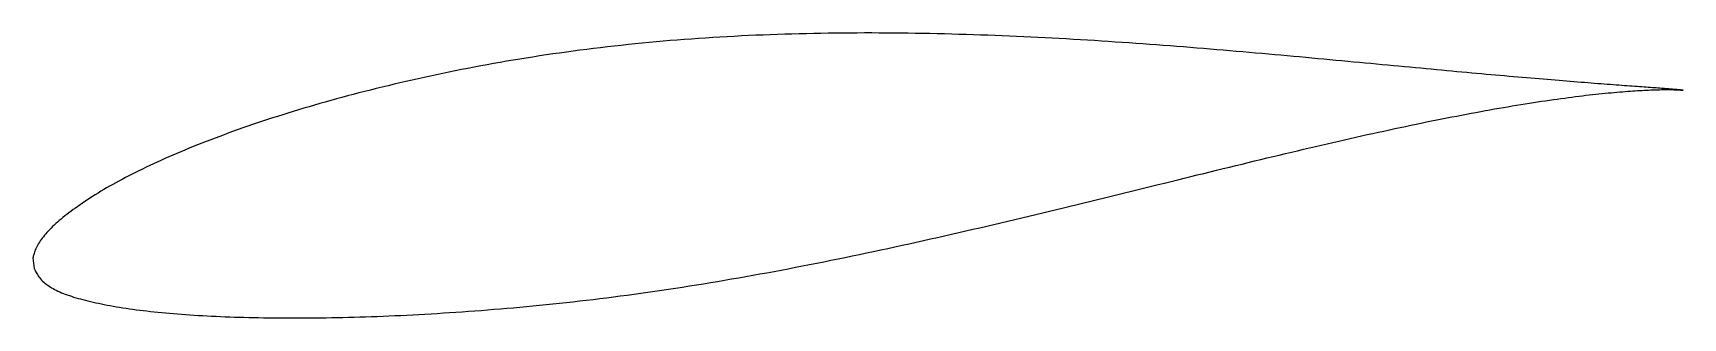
# Model space of a CAD drawing. Header units: metres. Extents: x -28.1 to 56.9, y -5.6 to 9.1.
import ezdxf

# ---------------------------------------------------------------- set-up
doc = ezdxf.new("R2010")
doc.units = ezdxf.units.M

msp = doc.modelspace()

# ---------------------------------------------------------------- linework, layer by layer
msp.add_lwpolyline([(56.941, 6.151), (56.939, 6.151), (56.934, 6.153), (56.926, 6.154), (56.914, 6.156), (56.899, 6.158), (56.881, 6.161), (56.859, 6.163), (56.835, 6.166), (56.806, 6.169), (56.775, 6.173), (56.74, 6.177), (56.702, 6.18), (56.661, 6.184), (56.616, 6.189), (56.569, 6.193), (56.518, 6.197), (56.463, 6.202), (56.406, 6.207), (56.345, 6.212), (56.281, 6.217), (56.213, 6.223), (56.143, 6.228), (56.069, 6.234), (55.992, 6.24), (55.912, 6.246), (55.828, 6.253), (55.741, 6.259), (55.652, 6.266), (55.558, 6.273), (55.462, 6.28), (55.363, 6.287), (55.26, 6.295), (55.154, 6.302), (55.045, 6.31), (54.933, 6.318), (54.818, 6.327), (54.7, 6.335), (54.578, 6.344), (54.453, 6.353), (54.326, 6.362), (54.195, 6.372), (54.061, 6.381), (53.924, 6.391), (53.784, 6.402), (53.64, 6.412), (53.494, 6.423), (53.345, 6.434), (53.193, 6.445), (53.037, 6.457), (52.879, 6.469), (52.718, 6.481), (52.553, 6.493), (52.386, 6.506), (52.216, 6.52), (52.042, 6.533), (51.866, 6.546), (51.687, 6.56), (51.505, 6.575), (51.32, 6.59), (51.133, 6.604), (50.942, 6.62), (50.748, 6.636), (50.552, 6.651), (50.353, 6.668), (50.151, 6.684), (49.946, 6.701), (49.738, 6.719), (49.528, 6.737), (49.315, 6.755), (49.099, 6.773), (48.881, 6.792), (48.659, 6.811), (48.435, 6.83), (48.209, 6.85), (47.98, 6.87), (47.748, 6.891), (47.513, 6.911), (47.276, 6.932), (47.037, 6.954), (46.794, 6.975), (46.55, 6.997), (46.302, 7.02), (46.052, 7.042), (45.8, 7.065), (45.545, 7.089), (45.288, 7.112), (45.029, 7.136), (44.767, 7.16), (44.502, 7.185), (44.235, 7.209), (43.966, 7.234), (43.695, 7.26), (43.421, 7.285), (43.145, 7.311), (42.867, 7.337), (42.586, 7.363), (42.303, 7.39), (42.019, 7.416), (41.731, 7.443), (41.442, 7.471), (41.151, 7.498), (40.857, 7.526), (40.562, 7.553), (40.264, 7.581), (39.964, 7.609), (39.663, 7.638), (39.359, 7.666), (39.053, 7.695), (38.746, 7.724), (38.436, 7.752), (38.125, 7.781), (37.812, 7.811), (37.497, 7.84), (37.18, 7.869), (36.861, 7.898), (36.541, 7.927), (36.219, 7.956), (35.895, 7.985), (35.569, 8.014), (35.242, 8.043), (34.913, 8.073), (34.583, 8.102), (34.251, 8.13), (33.917, 8.159), (33.582, 8.188), (33.245, 8.216), (32.907, 8.245), (32.568, 8.273), (32.227, 8.301), (31.885, 8.329), (31.541, 8.357), (31.196, 8.384), (30.85, 8.411), (30.502, 8.438), (30.153, 8.465), (29.803, 8.491), (29.452, 8.517), (29.099, 8.542), (28.746, 8.568), (28.391, 8.593), (28.035, 8.617), (27.679, 8.641), (27.321, 8.665), (26.962, 8.688), (26.602, 8.711), (26.242, 8.734), (25.88, 8.756), (25.518, 8.777), (25.154, 8.798), (24.79, 8.818), (24.425, 8.838), (24.06, 8.857), (23.693, 8.876), (23.326, 8.893), (22.958, 8.911), (22.59, 8.927), (22.221, 8.944), (21.851, 8.959), (21.481, 8.974), (21.11, 8.987), (20.739, 9), (20.368, 9.013), (19.996, 9.025), (19.623, 9.036), (19.25, 9.046), (18.877, 9.055), (18.504, 9.064), (18.13, 9.072), (17.756, 9.079), (17.382, 9.085), (17.007, 9.091), (16.633, 9.095), (16.258, 9.099), (15.883, 9.102), (15.508, 9.104), (15.133, 9.105), (14.758, 9.105), (14.383, 9.104), (14.008, 9.102), (13.633, 9.099), (13.259, 9.095), (12.884, 9.091), (12.51, 9.085), (12.135, 9.078), (11.761, 9.07), (11.388, 9.062), (11.014, 9.052), (10.641, 9.041), (10.268, 9.028), (9.896, 9.015), (9.524, 9.001), (9.152, 8.985), (8.781, 8.969), (8.41, 8.951), (8.04, 8.932), (7.671, 8.913), (7.302, 8.892), (6.933, 8.869), (6.565, 8.846), (6.198, 8.821), (5.832, 8.795), (5.466, 8.768), (5.102, 8.74), (4.737, 8.71), (4.374, 8.68), (4.012, 8.648), (3.65, 8.614), (3.289, 8.58), (2.93, 8.544), (2.571, 8.507), (2.213, 8.469), (1.856, 8.43), (1.5, 8.39), (1.146, 8.348), (0.792, 8.305), (0.44, 8.261), (0.088, 8.216), (-0.262, 8.17), (-0.611, 8.122), (-0.959, 8.074), (-1.306, 8.024), (-1.651, 7.973), (-1.995, 7.921), (-2.338, 7.868), (-2.679, 7.814), (-3.019, 7.758), (-3.358, 7.702), (-3.695, 7.645), (-4.031, 7.586), (-4.365, 7.527), (-4.698, 7.467), (-5.029, 7.406), (-5.359, 7.344), (-5.687, 7.28), (-6.013, 7.217), (-6.338, 7.152), (-6.662, 7.086), (-6.984, 7.02), (-7.304, 6.953), (-7.622, 6.885), (-7.939, 6.816), (-8.254, 6.747), (-8.567, 6.677), (-8.878, 6.606), (-9.188, 6.535), (-9.495, 6.463), (-9.801, 6.39), (-10.105, 6.316), (-10.407, 6.242), (-10.707, 6.167), (-11.006, 6.092), (-11.302, 6.016), (-11.596, 5.939), (-11.888, 5.862), (-12.179, 5.784), (-12.467, 5.706), (-12.753, 5.627), (-13.037, 5.547), (-13.319, 5.467), (-13.598, 5.387), (-13.876, 5.306), (-14.151, 5.224), (-14.425, 5.142), (-14.696, 5.059), (-14.964, 4.977), (-15.231, 4.893), (-15.495, 4.809), (-15.757, 4.725), (-16.016, 4.64), (-16.274, 4.556), (-16.529, 4.471), (-16.781, 4.385), (-17.031, 4.299), (-17.279, 4.213), (-17.524, 4.127), (-17.767, 4.04), (-18.008, 3.953), (-18.246, 3.866), (-18.481, 3.779), (-18.714, 3.691), (-18.944, 3.604), (-19.172, 3.516), (-19.398, 3.428), (-19.62, 3.34), (-19.84, 3.251), (-20.058, 3.163), (-20.273, 3.074), (-20.485, 2.986), (-20.695, 2.897), (-20.902, 2.808), (-21.106, 2.719), (-21.307, 2.63), (-21.506, 2.541), (-21.702, 2.453), (-21.896, 2.363), (-22.086, 2.274), (-22.274, 2.186), (-22.459, 2.097), (-22.641, 2.008), (-22.821, 1.919), (-22.997, 1.83), (-23.171, 1.742), (-23.342, 1.653), (-23.51, 1.564), (-23.675, 1.476), (-23.837, 1.387), (-23.996, 1.299), (-24.153, 1.211), (-24.306, 1.123), (-24.457, 1.035), (-24.604, 0.947), (-24.749, 0.859), (-24.891, 0.772), (-25.029, 0.685), (-25.165, 0.598), (-25.298, 0.512), (-25.428, 0.426), (-25.554, 0.34), (-25.678, 0.255), (-25.799, 0.171), (-25.916, 0.087), (-26.031, 0.003), (-26.143, -0.079), (-26.251, -0.162), (-26.357, -0.243), (-26.459, -0.324), (-26.559, -0.404), (-26.655, -0.484), (-26.749, -0.562), (-26.839, -0.641), (-26.926, -0.718), (-27.01, -0.795), (-27.091, -0.872), (-27.169, -0.948), (-27.243, -1.023), (-27.315, -1.098), (-27.383, -1.172), (-27.448, -1.245), (-27.51, -1.318), (-27.569, -1.391), (-27.625, -1.463), (-27.678, -1.534), (-27.727, -1.605), (-27.774, -1.675), (-27.817, -1.743), (-27.857, -1.812), (-27.894, -1.879), (-27.927, -1.945), (-27.958, -2.009), (-27.985, -2.073), (-28.01, -2.134), (-28.031, -2.194), (-28.049, -2.251), (-28.065, -2.304), (-28.078, -2.355), (-28.087, -2.399), (-28.095, -2.438), (-28.1, -2.467), (-28.103, -2.486), (-28.046, -3.03), (-28.043, -3.034), (-28.037, -3.046), (-28.027, -3.066), (-28.012, -3.096), (-27.993, -3.137), (-27.97, -3.184), (-27.943, -3.236), (-27.913, -3.29), (-27.879, -3.346), (-27.842, -3.402), (-27.801, -3.458), (-27.758, -3.514), (-27.711, -3.569), (-27.661, -3.623), (-27.608, -3.676), (-27.552, -3.729), (-27.492, -3.78), (-27.43, -3.83), (-27.364, -3.879), (-27.295, -3.928), (-27.224, -3.975), (-27.149, -4.021), (-27.071, -4.066), (-26.989, -4.11), (-26.905, -4.153), (-26.818, -4.195), (-26.727, -4.236), (-26.634, -4.276), (-26.537, -4.315), (-26.438, -4.354), (-26.335, -4.391), (-26.229, -4.428), (-26.12, -4.464), (-26.008, -4.499), (-25.893, -4.534), (-25.775, -4.568), (-25.654, -4.601), (-25.53, -4.635), (-25.403, -4.667), (-25.273, -4.7), (-25.139, -4.731), (-25.003, -4.763), (-24.864, -4.794), (-24.721, -4.825), (-24.576, -4.855), (-24.428, -4.885), (-24.276, -4.914), (-24.122, -4.943), (-23.965, -4.971), (-23.805, -4.999), (-23.642, -5.026), (-23.476, -5.052), (-23.308, -5.078), (-23.136, -5.104), (-22.961, -5.128), (-22.784, -5.152), (-22.604, -5.176), (-22.421, -5.198), (-22.236, -5.22), (-22.047, -5.242), (-21.856, -5.262), (-21.662, -5.282), (-21.465, -5.301), (-21.266, -5.32), (-21.064, -5.338), (-20.859, -5.355), (-20.651, -5.372), (-20.441, -5.388), (-20.228, -5.404), (-20.013, -5.418), (-19.795, -5.433), (-19.574, -5.446), (-19.351, -5.459), (-19.125, -5.471), (-18.897, -5.483), (-18.666, -5.494), (-18.433, -5.504), (-18.197, -5.514), (-17.959, -5.523), (-17.718, -5.531), (-17.475, -5.539), (-17.229, -5.546), (-16.981, -5.552), (-16.73, -5.558), (-16.478, -5.563), (-16.222, -5.568), (-15.965, -5.572), (-15.705, -5.575), (-15.443, -5.577), (-15.179, -5.579), (-14.912, -5.58), (-14.644, -5.58), (-14.373, -5.58), (-14.1, -5.579), (-13.824, -5.577), (-13.547, -5.575), (-13.267, -5.572), (-12.986, -5.567), (-12.702, -5.563), (-12.416, -5.557), (-12.128, -5.551), (-11.839, -5.544), (-11.547, -5.536), (-11.253, -5.527), (-10.958, -5.518), (-10.66, -5.508), (-10.361, -5.497), (-10.06, -5.485), (-9.756, -5.473), (-9.451, -5.459), (-9.145, -5.445), (-8.836, -5.43), (-8.526, -5.414), (-8.214, -5.397), (-7.901, -5.38), (-7.585, -5.362), (-7.268, -5.343), (-6.95, -5.323), (-6.63, -5.302), (-6.308, -5.28), (-5.985, -5.258), (-5.66, -5.235), (-5.333, -5.211), (-5.006, -5.186), (-4.676, -5.161), (-4.346, -5.134), (-4.014, -5.106), (-3.68, -5.078), (-3.346, -5.049), (-3.01, -5.018), (-2.672, -4.987), (-2.334, -4.955), (-1.994, -4.922), (-1.653, -4.888), (-1.311, -4.852), (-0.967, -4.816), (-0.623, -4.779), (-0.277, -4.741), (0.069, -4.702), (0.417, -4.661), (0.765, -4.62), (1.115, -4.578), (1.465, -4.534), (1.817, -4.489), (2.169, -4.444), (2.522, -4.397), (2.877, -4.35), (3.231, -4.301), (3.587, -4.25), (3.944, -4.199), (4.301, -4.147), (4.659, -4.094), (5.017, -4.04), (5.376, -3.985), (5.736, -3.929), (6.097, -3.872), (6.458, -3.813), (6.819, -3.754), (7.181, -3.694), (7.544, -3.632), (7.907, -3.57), (8.27, -3.507), (8.634, -3.443), (8.998, -3.378), (9.363, -3.312), (9.728, -3.245), (10.093, -3.177), (10.459, -3.109), (10.824, -3.04), (11.19, -2.969), (11.556, -2.899), (11.923, -2.827), (12.289, -2.754), (12.656, -2.681), (13.023, -2.607), (13.39, -2.533), (13.756, -2.457), (14.123, -2.381), (14.49, -2.305), (14.857, -2.228), (15.224, -2.15), (15.59, -2.072), (15.957, -1.993), (16.323, -1.913), (16.69, -1.833), (17.056, -1.753), (17.421, -1.672), (17.787, -1.591), (18.152, -1.509), (18.517, -1.427), (18.882, -1.345), (19.246, -1.262), (19.61, -1.179), (19.974, -1.095), (20.337, -1.011), (20.699, -0.928), (21.062, -0.843), (21.423, -0.759), (21.784, -0.674), (22.145, -0.589), (22.505, -0.504), (22.864, -0.419), (23.223, -0.333), (23.581, -0.247), (23.938, -0.162), (24.295, -0.076), (24.651, 0.01), (25.006, 0.096), (25.36, 0.182), (25.714, 0.268), (26.066, 0.354), (26.418, 0.439), (26.769, 0.525), (27.119, 0.611), (27.468, 0.697), (27.816, 0.782), (28.163, 0.868), (28.509, 0.953), (28.854, 1.038), (29.198, 1.123), (29.541, 1.207), (29.883, 1.292), (30.223, 1.375), (30.563, 1.459), (30.901, 1.542), (31.238, 1.626), (31.574, 1.708), (31.908, 1.79), (32.241, 1.872), (32.573, 1.954), (32.904, 2.035), (33.233, 2.115), (33.561, 2.195), (33.887, 2.275), (34.212, 2.354), (34.536, 2.433), (34.858, 2.51), (35.178, 2.588), (35.497, 2.665), (35.815, 2.741), (36.131, 2.817), (36.445, 2.892), (36.758, 2.966), (37.069, 3.04), (37.378, 3.112), (37.686, 3.185), (37.992, 3.256), (38.296, 3.327), (38.599, 3.398), (38.899, 3.467), (39.198, 3.535), (39.495, 3.603), (39.791, 3.67), (40.084, 3.737), (40.376, 3.802), (40.665, 3.867), (40.953, 3.93), (41.239, 3.993), (41.523, 4.055), (41.805, 4.116), (42.084, 4.176), (42.362, 4.236), (42.638, 4.294), (42.911, 4.352), (43.183, 4.409), (43.453, 4.464), (43.72, 4.519), (43.985, 4.573), (44.248, 4.626), (44.509, 4.678), (44.767, 4.729), (45.024, 4.779), (45.278, 4.828), (45.53, 4.877), (45.779, 4.924), (46.026, 4.971), (46.271, 5.016), (46.514, 5.061), (46.754, 5.104), (46.992, 5.147), (47.227, 5.189), (47.46, 5.229), (47.691, 5.269), (47.919, 5.308), (48.144, 5.346), (48.367, 5.383), (48.588, 5.419), (48.806, 5.454), (49.022, 5.488), (49.234, 5.522), (49.445, 5.554), (49.652, 5.586), (49.858, 5.616), (50.06, 5.646), (50.26, 5.675), (50.457, 5.702), (50.652, 5.729), (50.843, 5.755), (51.033, 5.78), (51.219, 5.804), (51.403, 5.828), (51.583, 5.85), (51.762, 5.872), (51.937, 5.893), (52.109, 5.912), (52.279, 5.931), (52.446, 5.95), (52.61, 5.967), (52.771, 5.984), (52.929, 6), (53.085, 6.015), (53.237, 6.03), (53.387, 6.044), (53.534, 6.057), (53.677, 6.069), (53.818, 6.08), (53.956, 6.091), (54.091, 6.101), (54.223, 6.111), (54.352, 6.12), (54.478, 6.128), (54.6, 6.136), (54.72, 6.143), (54.837, 6.149), (54.951, 6.155), (55.061, 6.161), (55.169, 6.166), (55.274, 6.17), (55.375, 6.174), (55.473, 6.177), (55.569, 6.18), (55.661, 6.182), (55.75, 6.184), (55.835, 6.186), (55.918, 6.187), (55.998, 6.187), (56.074, 6.188), (56.147, 6.188), (56.217, 6.187), (56.284, 6.187), (56.348, 6.186), (56.408, 6.185), (56.465, 6.183), (56.519, 6.182), (56.57, 6.18), (56.618, 6.178), (56.662, 6.176), (56.703, 6.174), (56.741, 6.171), (56.775, 6.169), (56.807, 6.167), (56.835, 6.164), (56.86, 6.162), (56.881, 6.16), (56.899, 6.158), (56.914, 6.156), (56.926, 6.154), (56.934, 6.152), (56.939, 6.151), (56.941, 6.151)], close=True)

doc.saveas('drawing.dxf')
